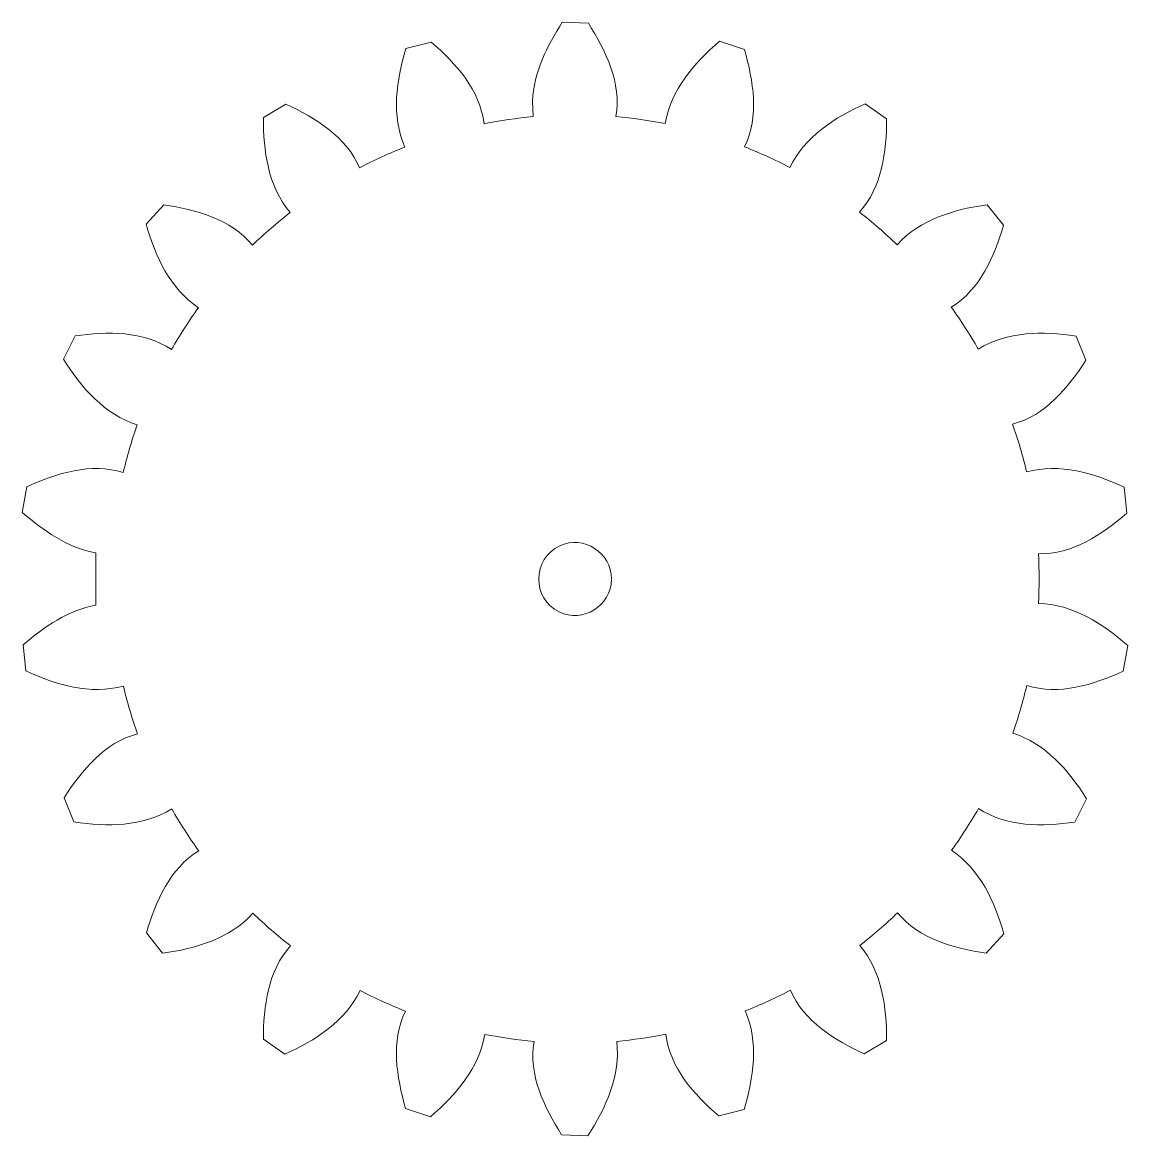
# Model space of a CAD drawing. Header units: millimetres. Extents: x 103.3 to 130.2, y 127.9 to 154.9.
import ezdxf

# ---------------------------------------------------------------- set-up
doc = ezdxf.new("R2010")
doc.units = ezdxf.units.MM
doc.header["$MEASUREMENT"] = 0
doc.layers.add('Layer 1', color=7, linetype='Continuous')

msp = doc.modelspace()

# ---------------------------------------------------------------- linework, layer by layer
at = {"layer": 'Layer 1', "color": 40, "lineweight": 18, "true_color": 0xedb120}
msp.add_open_spline([(115.717, 152.991), (115.736, 153.683), (116.071, 154.329), (116.436, 154.901), (116.436, 154.901), (117.069, 154.877), (117.069, 154.877), (117.494, 154.211), (117.878, 153.423), (117.738, 152.614), (118.14, 152.578), (118.54, 152.521), (118.935, 152.442), (119.069, 153.262), (119.641, 153.919), (120.254, 154.441), (120.254, 154.441), (120.855, 154.239), (120.855, 154.239), (121.074, 153.48), (121.221, 152.617), (120.859, 151.879), (121.234, 151.732), (121.602, 151.564), (121.959, 151.378), (122.318, 152.126), (123.052, 152.596), (123.788, 152.924), (123.788, 152.924), (124.307, 152.561), (124.307, 152.561), (124.304, 151.771), (124.202, 150.901), (123.646, 150.295), (123.965, 150.048), (124.27, 149.784), (124.56, 149.505), (125.116, 150.121), (125.953, 150.365), (126.751, 150.473), (126.751, 150.473), (127.147, 149.978), (127.147, 149.978), (126.921, 149.221), (126.578, 148.415), (125.875, 147.99), (126.11, 147.664), (126.329, 147.324), (126.529, 146.974), (127.236, 147.409), (128.107, 147.407), (128.903, 147.286), (128.903, 147.286), (129.144, 146.7), (129.144, 146.7), (128.714, 146.037), (128.158, 145.36), (127.363, 145.151), (127.498, 144.771), (127.612, 144.383), (127.705, 143.992), (128.505, 144.21), (129.341, 143.963), (130.071, 143.622), (130.071, 143.622), (130.136, 142.991), (130.136, 142.991), (129.537, 142.476), (128.813, 141.984), (127.991, 142.007), (128.013, 141.605), (128.014, 141.201), (127.992, 140.799), (128.822, 140.783), (129.554, 140.31), (130.158, 139.777), (130.158, 139.777), (130.044, 139.154), (130.044, 139.154), (129.324, 138.828), (128.49, 138.56), (127.709, 138.814), (127.616, 138.422), (127.503, 138.034), (127.369, 137.654), (128.161, 137.405), (128.73, 136.745), (129.16, 136.063), (129.16, 136.063), (128.874, 135.498), (128.874, 135.498), (128.092, 135.388), (127.216, 135.366), (126.538, 135.829), (126.339, 135.479), (126.12, 135.139), (125.885, 134.812), (126.575, 134.35), (126.935, 133.557), (127.155, 132.782), (127.155, 132.782), (126.722, 132.319), (126.722, 132.319), (125.94, 132.435), (125.094, 132.66), (124.573, 133.296), (124.283, 133.016), (123.978, 132.751), (123.66, 132.504), (124.192, 131.866), (124.314, 131.003), (124.307, 130.198), (124.307, 130.198), (123.761, 129.876), (123.761, 129.876), (123.044, 130.207), (122.295, 130.661), (121.974, 131.418), (121.618, 131.231), (121.25, 131.063), (120.876, 130.915), (121.206, 130.154), (121.08, 129.291), (120.846, 128.521), (120.846, 128.521), (120.232, 128.366), (120.232, 128.366), (119.637, 128.885), (119.046, 129.533), (118.952, 130.349), (118.557, 130.27), (118.157, 130.212), (117.756, 130.176), (117.858, 129.352), (117.495, 128.56), (117.053, 127.887), (117.053, 127.887), (116.42, 127.911), (116.42, 127.911), (115.996, 128.577), (115.611, 129.365), (115.751, 130.174), (115.35, 130.21), (114.95, 130.267), (114.555, 130.345), (114.421, 129.526), (113.849, 128.869), (113.235, 128.347), (113.235, 128.347), (112.635, 128.549), (112.635, 128.549), (112.415, 129.308), (112.268, 130.171), (112.63, 130.909), (112.255, 131.056), (111.888, 131.224), (111.531, 131.41), (111.171, 130.662), (110.437, 130.192), (109.702, 129.864), (109.702, 129.864), (109.182, 130.227), (109.182, 130.227), (109.185, 131.017), (109.288, 131.887), (109.843, 132.493), (109.525, 132.74), (109.219, 133.004), (108.929, 133.283), (108.373, 132.667), (107.537, 132.423), (106.738, 132.315), (106.738, 132.315), (106.342, 132.81), (106.342, 132.81), (106.568, 133.567), (106.911, 134.373), (107.615, 134.798), (107.379, 135.124), (107.16, 135.464), (106.961, 135.814), (106.254, 135.379), (105.382, 135.38), (104.586, 135.502), (104.586, 135.502), (104.345, 136.088), (104.345, 136.088), (104.775, 136.751), (105.332, 137.428), (106.126, 137.637), (105.992, 138.017), (105.878, 138.404), (105.785, 138.796), (104.984, 138.578), (104.148, 138.825), (103.419, 139.166), (103.419, 139.166), (103.353, 139.797), (103.353, 139.797), (103.862, 140.231), (104.447, 140.646), (105.119, 140.76), (105.119, 140.76), (105.119, 142.028), (105.119, 142.028), (104.437, 142.144), (103.845, 142.568), (103.331, 143.011), (103.331, 143.011), (103.445, 143.634), (103.445, 143.634), (104.165, 143.959), (104.999, 144.228), (105.781, 143.974), (105.873, 144.366), (105.987, 144.754), (106.12, 145.134), (105.328, 145.383), (104.759, 146.043), (104.33, 146.725), (104.33, 146.725), (104.615, 147.29), (104.615, 147.29), (105.397, 147.4), (106.273, 147.422), (106.952, 146.959), (107.151, 147.309), (107.369, 147.649), (107.604, 147.976), (106.915, 148.438), (106.555, 149.231), (106.334, 150.006), (106.334, 150.006), (106.768, 150.469), (106.768, 150.469), (107.549, 150.353), (108.396, 150.128), (108.916, 149.492), (109.206, 149.772), (109.511, 150.037), (109.829, 150.284), (109.297, 150.922), (109.175, 151.785), (109.183, 152.59), (109.183, 152.59), (109.729, 152.912), (109.729, 152.912), (110.446, 152.581), (111.195, 152.126), (111.515, 151.37), (111.872, 151.557), (112.239, 151.725), (112.614, 151.873), (112.283, 152.634), (112.409, 153.496), (112.643, 154.267), (112.643, 154.267), (113.258, 154.422), (113.258, 154.422), (113.853, 153.902), (114.443, 153.255), (114.537, 152.439), (114.932, 152.518), (115.332, 152.576), (115.733, 152.612), (115.733, 152.612), (115.717, 152.991), (115.717, 152.991)], degree=3, knots=[0, 0, 0, 0, 1, 1, 1, 2, 2, 2, 3, 3, 3, 4, 4, 4, 5, 5, 5, 6, 6, 6, 7, 7, 7, 8, 8, 8, 9, 9, 9, 10, 10, 10, 11, 11, 11, 12, 12, 12, 13, 13, 13, 14, 14, 14, 15, 15, 15, 16, 16, 16, 17, 17, 17, 18, 18, 18, 19, 19, 19, 20, 20, 20, 21, 21, 21, 22, 22, 22, 23, 23, 23, 24, 24, 24, 25, 25, 25, 26, 26, 26, 27, 27, 27, 28, 28, 28, 29, 29, 29, 30, 30, 30, 31, 31, 31, 32, 32, 32, 33, 33, 33, 34, 34, 34, 35, 35, 35, 36, 36, 36, 37, 37, 37, 38, 38, 38, 39, 39, 39, 40, 40, 40, 41, 41, 41, 42, 42, 42, 43, 43, 43, 44, 44, 44, 45, 45, 45, 46, 46, 46, 47, 47, 47, 48, 48, 48, 49, 49, 49, 50, 50, 50, 51, 51, 51, 52, 52, 52, 53, 53, 53, 54, 54, 54, 55, 55, 55, 56, 56, 56, 57, 57, 57, 58, 58, 58, 59, 59, 59, 60, 60, 60, 61, 61, 61, 62, 62, 62, 63, 63, 63, 64, 64, 64, 65, 65, 65, 66, 66, 66, 67, 67, 67, 68, 68, 68, 69, 69, 69, 70, 70, 70, 71, 71, 71, 72, 72, 72, 73, 73, 73, 74, 74, 74, 75, 75, 75, 76, 76, 76, 77, 77, 77, 78, 78, 78, 79, 79, 79, 80, 80, 80, 81, 81, 81, 82, 82, 82, 83, 83, 83, 84, 84, 84, 85, 85, 85, 86, 86, 86, 87, 87, 87, 88, 88, 88, 89, 89, 89, 89], dxfattribs=at)
at = {"layer": 'Layer 1', "color": 143, "lineweight": 18, "true_color": 0x4dbeee}
msp.add_open_spline([(117.629, 141.394), (117.641, 142.025), (116.946, 142.471), (116.377, 142.198), (115.7, 141.897), (115.692, 140.908), (116.363, 140.596), (116.928, 140.313), (117.63, 140.748), (117.629, 141.379)], degree=3, knots=[0, 0, 0, 0, 1, 1, 1, 2, 2, 2, 3, 3, 3, 3], dxfattribs=at)

doc.saveas('drawing.dxf')
